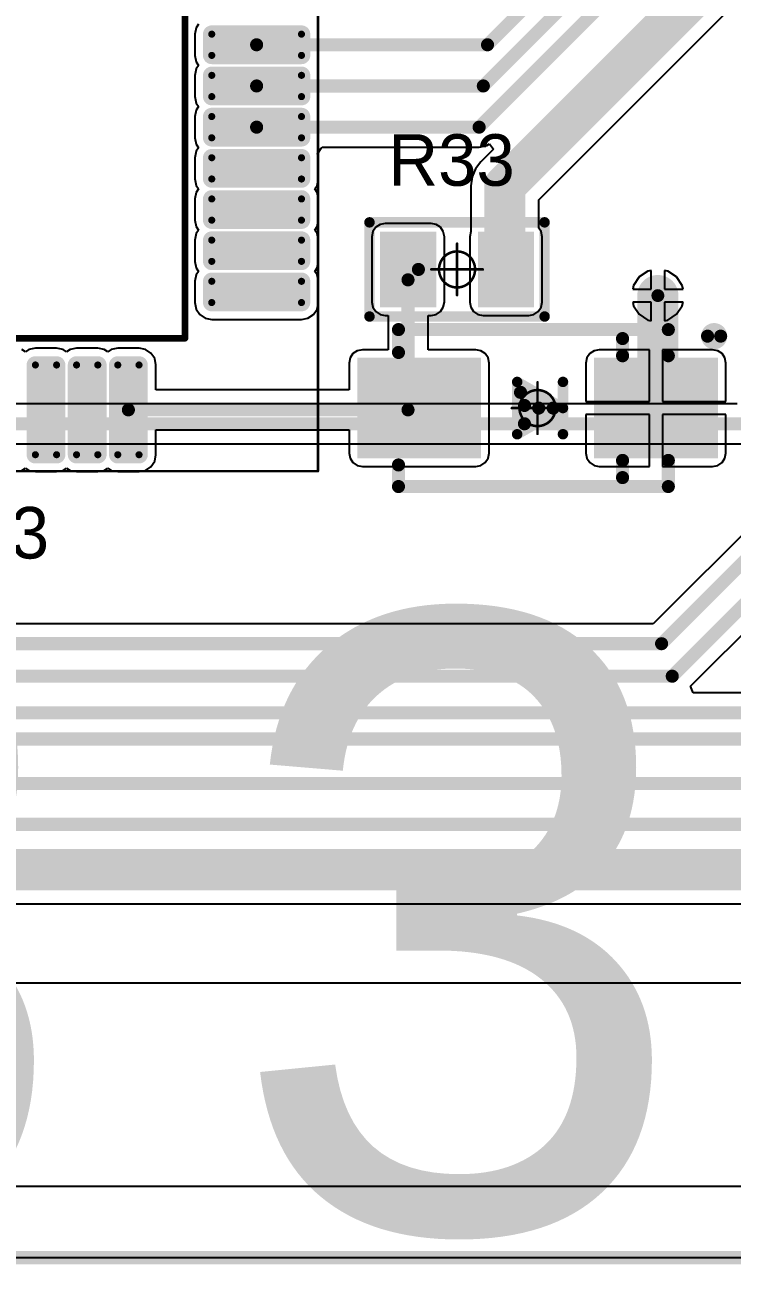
# Model space of a CAD drawing. Header units: millimetres. Extents: x 0.99 to 9.85, y 0.8 to 4.18.
# Drawn here: x 6.411 to 6.952, y 0.798 to 1.746 of the extents above; entities that cross this region are included whole.
import ezdxf

# ---------------------------------------------------------------- set-up
doc = ezdxf.new("R2010")
doc.units = ezdxf.units.MM
doc.header["$MEASUREMENT"] = 0
for name, color, linetype in [('BottomLayer', 5, 'Continuous'), ('BottomSolder', 6, 'Continuous'), ('Mechanical1', 6, 'Continuous'), ('Mechanical13', 56, 'Continuous'), ('Mechanical15', 56, 'Continuous'), ('MultiLayer', 9, 'Continuous'), ('TopLayer', 1, 'Continuous'), ('TopOverlay', 2, 'Continuous'), ('TopPaste', 8, 'Continuous'), ('TopSolder', 216, 'Continuous'), ('ViaHoleLayer', 16, 'Continuous')]:
    doc.layers.add(name, color=color, linetype=linetype)

# ---------------------------------------------------------------- blocks, each defined once
blk = doc.blocks.new('R_0805_L_47')
at = {"layer": 'Mechanical15', "const_width": 0.00197}
for points in [[(0, 0.01969), (0, -0.01969)], [(0.01969, 0), (-0.01969, 0)]]:
    blk.add_lwpolyline(points, dxfattribs=at)
at = {"layer": 'Mechanical15'}
for points, const_width in [([(-0.00049, 0.01969, 1), (0.00049, 0.01969, 1)], 0.000984), ([(0.01378, 0, 1), (-0.01378, 0, 1)], 0.00197), ([(-0.02018, 0, 1), (-0.01919, 0, 1)], 0.000984), ([(-0.01427, 0, 1), (-0.01329, 0, 1)], 0.000984), ([(0.01329, 0, 1), (0.01427, 0, 1)], 0.000984), ([(0.01919, 0, 1), (0.02018, 0, 1)], 0.000984), ([(-0.00049, -0.01969, 1), (0.00049, -0.01969, 1)], 0.000984)]:
    blk.add_lwpolyline(points, format="xyb", close=True, dxfattribs=dict(at, const_width=const_width))
at = {"layer": 'TopLayer'}
for points in [[(-0.0199, -0.025), (-0.0199, 0.025), (-0.0549, -0.025), (-0.0549, 0.025)], [(0.0549, -0.025), (0.0549, 0.025), (0.0199, -0.025), (0.0199, 0.025)]]:
    blk.add_solid(points, dxfattribs=at)
at = {"layer": 'TopOverlay', "const_width": 0.008}
for points in [[(0.06693, 0.036), (-0.06693, 0.036)], [(-0.06693, 0.036), (-0.06693, -0.036)], [(0.06693, 0.036), (0.06693, -0.036)], [(0.06693, -0.036), (-0.06693, -0.036)]]:
    blk.add_lwpolyline(points, dxfattribs=at)
at = {"layer": 'TopOverlay', "const_width": 0.004}
for points in [[(-0.06893, 0.036, 1), (-0.06493, 0.036, 1)], [(-0.06893, 0.036, 1), (-0.06493, 0.036, 1)], [(0.06493, 0.036, 1), (0.06893, 0.036, 1)], [(0.06493, 0.036, 1), (0.06893, 0.036, 1)], [(-0.06893, -0.036, 1), (-0.06493, -0.036, 1)], [(-0.06893, -0.036, 1), (-0.06493, -0.036, 1)], [(0.06493, -0.036, 1), (0.06893, -0.036, 1)], [(0.06493, -0.036, 1), (0.06893, -0.036, 1)]]:
    blk.add_lwpolyline(points, format="xyb", close=True, dxfattribs=at)
at = {"layer": 'TopPaste'}
for points in [[(-0.0199, -0.025), (-0.0199, 0.025), (-0.0549, -0.025), (-0.0549, 0.025)], [(0.0549, -0.025), (0.0549, 0.025), (0.0199, -0.025), (0.0199, 0.025)]]:
    blk.add_solid(points, dxfattribs=at)
at = {"layer": 'TopSolder'}
for points in [[(-0.0159, -0.029), (-0.0159, 0.029), (-0.0589, -0.029), (-0.0589, 0.029)], [(0.0589, -0.029), (0.0589, 0.029), (0.0159, -0.029), (0.0159, 0.029)]]:
    blk.add_solid(points, dxfattribs=at)
blk = doc.blocks.new('SMA_70')
at = {"layer": 'Mechanical15', "const_width": 0.00197}
for points in [[(0, -0.01969), (0, 0.01969)], [(-0.01969, 0), (0.01969, 0)]]:
    blk.add_lwpolyline(points, dxfattribs=at)
at = {"layer": 'Mechanical15'}
for points, const_width in [([(-0.00049, 0.01969, 1), (0.00049, 0.01969, 1)], 0.000984), ([(0.01378, 0, 1), (-0.01378, 0, 1)], 0.00197), ([(-0.02018, 0, 1), (-0.01919, 0, 1)], 0.000984), ([(-0.01427, 0, 1), (-0.01329, 0, 1)], 0.000984), ([(0.01329, 0, 1), (0.01427, 0, 1)], 0.000984), ([(0.01919, 0, 1), (0.02018, 0, 1)], 0.000984), ([(-0.00049, -0.01969, 1), (0.00049, -0.01969, 1)], 0.000984)]:
    blk.add_lwpolyline(points, format="xyb", close=True, dxfattribs=dict(at, const_width=const_width))
at = {"layer": 'TopLayer'}
for points in [[(-0.13386, -0.03445), (-0.04724, -0.03445), (-0.13386, 0.03445), (-0.04724, 0.03445)], [(0.04724, -0.03445), (0.13386, -0.03445), (0.04724, 0.03445), (0.13386, 0.03445)]]:
    blk.add_solid(points, dxfattribs=at)
at = {"layer": 'TopOverlay'}
for points, const_width in [([(-0.1063, 0.04252), (-0.1063, 0.06)], 0.01), ([(-0.1063, 0.06), (0.1, 0.06)], 0.01), ([(0.065, 0.04), (0.065, 0.05315)], 0.01), ([(0.1, 0.04), (0.1, 0.06)], 0.01), ([(-0.01555, -0.02), (-0.01555, 0.02)], 0.008), ([(-0.01555, 0.02), (0.01945, 0)], 0.008), ([(0.01945, -0.02), (0.01945, 0.02)], 0.008), ([(-0.013, 0.012), (0.012, 0)], 0.01), ([(-0.01555, -0.02), (0.01945, 0)], 0.008), ([(-0.01, 0.002), (0.0009, 0)], 0.01), ([(-0.01, -0.012), (-0.01, 0.002)], 0.01), ([(-0.01, -0.012), (0.012, 0)], 0.01), ([(0.065, -0.05315), (0.065, -0.04)], 0.01), ([(0.1, -0.06), (0.1, -0.04)], 0.01), ([(-0.1063, -0.06), (-0.1063, -0.0435)], 0.01), ([(-0.1063, -0.06), (0.1, -0.06)], 0.01)]:
    blk.add_lwpolyline(points, dxfattribs=dict(at, const_width=const_width))
for points, const_width in [([(-0.1088, 0.06, 1), (-0.1038, 0.06, 1)], 0.005), ([(-0.1088, 0.06, 1), (-0.1038, 0.06, 1)], 0.005), ([(0.0625, 0.05315, 1), (0.0675, 0.05315, 1)], 0.005), ([(0.0975, 0.06, 1), (0.1025, 0.06, 1)], 0.005), ([(0.0975, 0.06, 1), (0.1025, 0.06, 1)], 0.005), ([(0.14, 0.055, 1), (0.13, 0.055, 1)], 0.01), ([(0.1275, 0.055, 1), (0.1325, 0.055, 1)], 0.005), ([(0.1375, 0.055, 1), (0.1425, 0.055, 1)], 0.005), ([(-0.1088, 0.04252, 1), (-0.1038, 0.04252, 1)], 0.005), ([(0.0625, 0.04, 1), (0.0675, 0.04, 1)], 0.005), ([(0.0975, 0.04, 1), (0.1025, 0.04, 1)], 0.005), ([(-0.01755, 0.02, 1), (-0.01355, 0.02, 1)], 0.004), ([(-0.01755, 0.02, 1), (-0.01355, 0.02, 1)], 0.004), ([(0.01745, 0.02, 1), (0.02145, 0.02, 1)], 0.004), ([(-0.0155, 0.012, 1), (-0.0105, 0.012, 1)], 0.005), ([(-0.0125, 0.002, 1), (-0.0075, 0.002, 1)], 0.005), ([(-0.0125, 0.002, 1), (-0.0075, 0.002, 1)], 0.005), ([(-0.0016, 0, 1), (0.0034, 0, 1)], 0.005), ([(0.0095, 0, 1), (0.0145, 0, 1)], 0.005), ([(0.0095, 0, 1), (0.0145, 0, 1)], 0.005), ([(0.01745, 0, 1), (0.02145, 0, 1)], 0.004), ([(0.01745, 0, 1), (0.02145, 0, 1)], 0.004), ([(-0.0125, -0.012, 1), (-0.0075, -0.012, 1)], 0.005), ([(-0.0125, -0.012, 1), (-0.0075, -0.012, 1)], 0.005), ([(-0.01755, -0.02, 1), (-0.01355, -0.02, 1)], 0.004), ([(-0.01755, -0.02, 1), (-0.01355, -0.02, 1)], 0.004), ([(0.01745, -0.02, 1), (0.02145, -0.02, 1)], 0.004), ([(0.0625, -0.04, 1), (0.0675, -0.04, 1)], 0.005), ([(0.0975, -0.04, 1), (0.1025, -0.04, 1)], 0.005), ([(-0.1088, -0.0435, 1), (-0.1038, -0.0435, 1)], 0.005), ([(-0.1088, -0.06, 1), (-0.1038, -0.06, 1)], 0.005), ([(-0.1088, -0.06, 1), (-0.1038, -0.06, 1)], 0.005), ([(0.0625, -0.05315, 1), (0.0675, -0.05315, 1)], 0.005), ([(0.0975, -0.06, 1), (0.1025, -0.06, 1)], 0.005), ([(0.0975, -0.06, 1), (0.1025, -0.06, 1)], 0.005)]:
    blk.add_lwpolyline(points, format="xyb", close=True, dxfattribs=dict(at, const_width=const_width))
at = {"layer": 'TopPaste'}
for points in [[(-0.13386, -0.03445), (-0.04724, -0.03445), (-0.13386, 0.03445), (-0.04724, 0.03445)], [(0.04724, -0.03445), (0.13386, -0.03445), (0.04724, 0.03445), (0.13386, 0.03445)]]:
    blk.add_solid(points, dxfattribs=at)
at = {"layer": 'TopSolder'}
for points in [[(-0.13786, -0.03845), (-0.04324, -0.03845), (-0.13786, 0.03845), (-0.04324, 0.03845)], [(0.04324, -0.03845), (0.13786, -0.03845), (0.04324, 0.03845), (0.13786, 0.03845)]]:
    blk.add_solid(points, dxfattribs=at)
blk = doc.blocks.new('QFP80P2390X1790X340_80N_91')
at = {"layer": 'Mechanical13', "const_width": 0.005}
for points in [[(0.27953, -0.39764), (0.27953, 0.39764)], [(-0.27953, -0.39764), (0.27953, -0.39764)]]:
    blk.add_lwpolyline(points, dxfattribs=at)
at = {"layer": 'Mechanical13', "const_width": 0.0025}
blk.add_lwpolyline([(0.27828, -0.39764, 1), (0.28078, -0.39764, 1)], format="xyb", close=True, dxfattribs=at)
blk.add_lwpolyline([(0.27828, -0.39764, 1), (0.28078, -0.39764, 1)], format="xyb", close=True, dxfattribs=at)
at = {"layer": 'Mechanical15', "const_width": 0.00197}
for points in [[(0.3811, -0.49921), (0.3811, 0.49921)], [(-0.3811, -0.49921), (0.3811, -0.49921)]]:
    blk.add_lwpolyline(points, dxfattribs=at)
at = {"layer": 'Mechanical15', "const_width": 0.000984}
blk.add_lwpolyline([(0.38061, -0.49921, 1), (0.38159, -0.49921, 1)], format="xyb", close=True, dxfattribs=at)
blk.add_lwpolyline([(0.38061, -0.49921, 1), (0.38159, -0.49921, 1)], format="xyb", close=True, dxfattribs=at)
at = {"layer": 'TopLayer', "const_width": 0.00271}
for points in [[(0.2986, -0.16511, 1), (0.3013, -0.16511, 1)], [(0.3672, -0.16511, 1), (0.36991, -0.16511, 1)], [(0.2986, -0.18135, 1), (0.3013, -0.18135, 1)], [(0.3672, -0.18135, 1), (0.36991, -0.18135, 1)], [(0.2986, -0.1966, 1), (0.3013, -0.1966, 1)], [(0.3672, -0.1966, 1), (0.36991, -0.1966, 1)], [(0.2986, -0.21284, 1), (0.3013, -0.21284, 1)], [(0.3672, -0.21284, 1), (0.36991, -0.21284, 1)], [(0.2986, -0.2281, 1), (0.3013, -0.2281, 1)], [(0.3672, -0.2281, 1), (0.36991, -0.2281, 1)], [(0.2986, -0.24434, 1), (0.3013, -0.24434, 1)], [(0.3672, -0.24434, 1), (0.36991, -0.24434, 1)], [(0.2986, -0.2596, 1), (0.3013, -0.2596, 1)], [(0.3672, -0.2596, 1), (0.36991, -0.2596, 1)], [(0.2986, -0.27584, 1), (0.3013, -0.27584, 1)], [(0.3672, -0.27584, 1), (0.36991, -0.27584, 1)], [(0.2986, -0.29109, 1), (0.3013, -0.29109, 1)], [(0.3672, -0.29109, 1), (0.36991, -0.29109, 1)], [(0.2986, -0.30733, 1), (0.3013, -0.30733, 1)], [(0.3672, -0.30733, 1), (0.36991, -0.30733, 1)], [(0.2986, -0.32259, 1), (0.3013, -0.32259, 1)], [(0.3672, -0.32259, 1), (0.36991, -0.32259, 1)], [(0.2986, -0.33883, 1), (0.3013, -0.33883, 1)], [(0.3672, -0.33883, 1), (0.36991, -0.33883, 1)], [(0.2986, -0.35408, 1), (0.3013, -0.35408, 1)], [(0.3672, -0.35408, 1), (0.36991, -0.35408, 1)], [(0.2986, -0.37032, 1), (0.3013, -0.37032, 1)], [(0.3672, -0.37032, 1), (0.36991, -0.37032, 1)], [(0.16376, -0.41806, 1), (0.16646, -0.41806, 1)], [(0.17999, -0.41806, 1), (0.1827, -0.41806, 1)], [(0.19525, -0.41806, 1), (0.19796, -0.41806, 1)], [(0.21149, -0.41806, 1), (0.2142, -0.41806, 1)], [(0.22675, -0.41806, 1), (0.22945, -0.41806, 1)], [(0.24299, -0.41806, 1), (0.24569, -0.41806, 1)], [(0.16376, -0.48666, 1), (0.16646, -0.48666, 1)], [(0.17999, -0.48666, 1), (0.1827, -0.48666, 1)], [(0.19525, -0.48666, 1), (0.19796, -0.48666, 1)], [(0.21149, -0.48666, 1), (0.2142, -0.48666, 1)], [(0.22675, -0.48666, 1), (0.22945, -0.48666, 1)], [(0.24299, -0.48666, 1), (0.24569, -0.48666, 1)]]:
    blk.add_lwpolyline(points, format="xyb", close=True, dxfattribs=at)
at = {"layer": 'TopLayer'}
for points in [[(0.37126, -0.18135), (0.37126, -0.16511), (0.29724, -0.18135), (0.29724, -0.16511)], [(0.36855, -0.18405), (0.36855, -0.1624), (0.29995, -0.18405), (0.29995, -0.1624)], [(0.37126, -0.21284), (0.37126, -0.1966), (0.29724, -0.21284), (0.29724, -0.1966)], [(0.36855, -0.21555), (0.36855, -0.1939), (0.29995, -0.21555), (0.29995, -0.1939)], [(0.36855, -0.24705), (0.36855, -0.22539), (0.29995, -0.24705), (0.29995, -0.22539)], [(0.37126, -0.24434), (0.37126, -0.2281), (0.29724, -0.24434), (0.29724, -0.2281)], [(0.37126, -0.27584), (0.37126, -0.2596), (0.29724, -0.27584), (0.29724, -0.2596)], [(0.36855, -0.27854), (0.36855, -0.25689), (0.29995, -0.27854), (0.29995, -0.25689)], [(0.37126, -0.30733), (0.37126, -0.29109), (0.29724, -0.30733), (0.29724, -0.29109)], [(0.36855, -0.31004), (0.36855, -0.28839), (0.29995, -0.31004), (0.29995, -0.28839)], [(0.36855, -0.34154), (0.36855, -0.31988), (0.29995, -0.34154), (0.29995, -0.31988)], [(0.37126, -0.33883), (0.37126, -0.32259), (0.29724, -0.33883), (0.29724, -0.32259)], [(0.37126, -0.37032), (0.37126, -0.35408), (0.29724, -0.37032), (0.29724, -0.35408)], [(0.36855, -0.37303), (0.36855, -0.35138), (0.29995, -0.37303), (0.29995, -0.35138)], [(0.16511, -0.48937), (0.18135, -0.48937), (0.16511, -0.41535), (0.18135, -0.41535)], [(0.1966, -0.48937), (0.21284, -0.48937), (0.1966, -0.41535), (0.21284, -0.41535)], [(0.2281, -0.48937), (0.24434, -0.48937), (0.2281, -0.41535), (0.24434, -0.41535)], [(0.1624, -0.48666), (0.18405, -0.48666), (0.1624, -0.41806), (0.18405, -0.41806)], [(0.1939, -0.48666), (0.21555, -0.48666), (0.1939, -0.41806), (0.21555, -0.41806)], [(0.22539, -0.48666), (0.24705, -0.48666), (0.22539, -0.41806), (0.24705, -0.41806)]]:
    blk.add_solid(points, dxfattribs=at)
at = {"layer": 'TopOverlay', "const_width": 0.005}
for points in [[(0.27953, -0.39764), (0.27953, 0.39764)], [(-0.27953, -0.39764), (0.27953, -0.39764)]]:
    blk.add_lwpolyline(points, dxfattribs=at)
at = {"layer": 'TopOverlay', "const_width": 0.0025}
blk.add_lwpolyline([(0.27828, -0.39764, 1), (0.28078, -0.39764, 1)], format="xyb", close=True, dxfattribs=at)
blk.add_lwpolyline([(0.27828, -0.39764, 1), (0.28078, -0.39764, 1)], format="xyb", close=True, dxfattribs=at)
at = {"layer": 'TopPaste', "const_width": 0.00271}
for points in [[(0.2986, -0.16511, 1), (0.3013, -0.16511, 1)], [(0.3672, -0.16511, 1), (0.36991, -0.16511, 1)], [(0.2986, -0.18135, 1), (0.3013, -0.18135, 1)], [(0.3672, -0.18135, 1), (0.36991, -0.18135, 1)], [(0.2986, -0.1966, 1), (0.3013, -0.1966, 1)], [(0.3672, -0.1966, 1), (0.36991, -0.1966, 1)], [(0.2986, -0.21284, 1), (0.3013, -0.21284, 1)], [(0.3672, -0.21284, 1), (0.36991, -0.21284, 1)], [(0.2986, -0.2281, 1), (0.3013, -0.2281, 1)], [(0.3672, -0.2281, 1), (0.36991, -0.2281, 1)], [(0.2986, -0.24434, 1), (0.3013, -0.24434, 1)], [(0.3672, -0.24434, 1), (0.36991, -0.24434, 1)], [(0.2986, -0.2596, 1), (0.3013, -0.2596, 1)], [(0.3672, -0.2596, 1), (0.36991, -0.2596, 1)], [(0.2986, -0.27584, 1), (0.3013, -0.27584, 1)], [(0.3672, -0.27584, 1), (0.36991, -0.27584, 1)], [(0.2986, -0.29109, 1), (0.3013, -0.29109, 1)], [(0.3672, -0.29109, 1), (0.36991, -0.29109, 1)], [(0.2986, -0.30733, 1), (0.3013, -0.30733, 1)], [(0.3672, -0.30733, 1), (0.36991, -0.30733, 1)], [(0.2986, -0.32259, 1), (0.3013, -0.32259, 1)], [(0.3672, -0.32259, 1), (0.36991, -0.32259, 1)], [(0.2986, -0.33883, 1), (0.3013, -0.33883, 1)], [(0.3672, -0.33883, 1), (0.36991, -0.33883, 1)], [(0.2986, -0.35408, 1), (0.3013, -0.35408, 1)], [(0.3672, -0.35408, 1), (0.36991, -0.35408, 1)], [(0.2986, -0.37032, 1), (0.3013, -0.37032, 1)], [(0.3672, -0.37032, 1), (0.36991, -0.37032, 1)], [(0.16376, -0.41806, 1), (0.16646, -0.41806, 1)], [(0.17999, -0.41806, 1), (0.1827, -0.41806, 1)], [(0.19525, -0.41806, 1), (0.19796, -0.41806, 1)], [(0.21149, -0.41806, 1), (0.2142, -0.41806, 1)], [(0.22675, -0.41806, 1), (0.22945, -0.41806, 1)], [(0.24299, -0.41806, 1), (0.24569, -0.41806, 1)], [(0.16376, -0.48666, 1), (0.16646, -0.48666, 1)], [(0.17999, -0.48666, 1), (0.1827, -0.48666, 1)], [(0.19525, -0.48666, 1), (0.19796, -0.48666, 1)], [(0.21149, -0.48666, 1), (0.2142, -0.48666, 1)], [(0.22675, -0.48666, 1), (0.22945, -0.48666, 1)], [(0.24299, -0.48666, 1), (0.24569, -0.48666, 1)]]:
    blk.add_lwpolyline(points, format="xyb", close=True, dxfattribs=at)
at = {"layer": 'TopPaste'}
for points in [[(0.37126, -0.18135), (0.37126, -0.16511), (0.29724, -0.18135), (0.29724, -0.16511)], [(0.36855, -0.18405), (0.36855, -0.1624), (0.29995, -0.18405), (0.29995, -0.1624)], [(0.37126, -0.21284), (0.37126, -0.1966), (0.29724, -0.21284), (0.29724, -0.1966)], [(0.36855, -0.21555), (0.36855, -0.1939), (0.29995, -0.21555), (0.29995, -0.1939)], [(0.36855, -0.24705), (0.36855, -0.22539), (0.29995, -0.24705), (0.29995, -0.22539)], [(0.37126, -0.24434), (0.37126, -0.2281), (0.29724, -0.24434), (0.29724, -0.2281)], [(0.37126, -0.27584), (0.37126, -0.2596), (0.29724, -0.27584), (0.29724, -0.2596)], [(0.36855, -0.27854), (0.36855, -0.25689), (0.29995, -0.27854), (0.29995, -0.25689)], [(0.37126, -0.30733), (0.37126, -0.29109), (0.29724, -0.30733), (0.29724, -0.29109)], [(0.36855, -0.31004), (0.36855, -0.28839), (0.29995, -0.31004), (0.29995, -0.28839)], [(0.36855, -0.34154), (0.36855, -0.31988), (0.29995, -0.34154), (0.29995, -0.31988)], [(0.37126, -0.33883), (0.37126, -0.32259), (0.29724, -0.33883), (0.29724, -0.32259)], [(0.37126, -0.37032), (0.37126, -0.35408), (0.29724, -0.37032), (0.29724, -0.35408)], [(0.36855, -0.37303), (0.36855, -0.35138), (0.29995, -0.37303), (0.29995, -0.35138)], [(0.16511, -0.48937), (0.18135, -0.48937), (0.16511, -0.41535), (0.18135, -0.41535)], [(0.1966, -0.48937), (0.21284, -0.48937), (0.1966, -0.41535), (0.21284, -0.41535)], [(0.2281, -0.48937), (0.24434, -0.48937), (0.2281, -0.41535), (0.24434, -0.41535)], [(0.1624, -0.48666), (0.18405, -0.48666), (0.1624, -0.41806), (0.18405, -0.41806)], [(0.1939, -0.48666), (0.21555, -0.48666), (0.1939, -0.41806), (0.21555, -0.41806)], [(0.22539, -0.48666), (0.24705, -0.48666), (0.22539, -0.41806), (0.24705, -0.41806)]]:
    blk.add_solid(points, dxfattribs=at)
at = {"layer": 'TopSolder', "const_width": 0.00671}
for points in [[(0.2966, -0.16511, 1), (0.3033, -0.16511, 1)], [(0.3652, -0.16511, 1), (0.37191, -0.16511, 1)], [(0.2966, -0.18135, 1), (0.3033, -0.18135, 1)], [(0.3652, -0.18135, 1), (0.37191, -0.18135, 1)], [(0.2966, -0.1966, 1), (0.3033, -0.1966, 1)], [(0.3652, -0.1966, 1), (0.37191, -0.1966, 1)], [(0.2966, -0.21284, 1), (0.3033, -0.21284, 1)], [(0.3652, -0.21284, 1), (0.37191, -0.21284, 1)], [(0.2966, -0.2281, 1), (0.3033, -0.2281, 1)], [(0.3652, -0.2281, 1), (0.37191, -0.2281, 1)], [(0.2966, -0.24434, 1), (0.3033, -0.24434, 1)], [(0.3652, -0.24434, 1), (0.37191, -0.24434, 1)], [(0.2966, -0.2596, 1), (0.3033, -0.2596, 1)], [(0.3652, -0.2596, 1), (0.37191, -0.2596, 1)], [(0.2966, -0.27584, 1), (0.3033, -0.27584, 1)], [(0.3652, -0.27584, 1), (0.37191, -0.27584, 1)], [(0.2966, -0.29109, 1), (0.3033, -0.29109, 1)], [(0.3652, -0.29109, 1), (0.37191, -0.29109, 1)], [(0.2966, -0.30733, 1), (0.3033, -0.30733, 1)], [(0.3652, -0.30733, 1), (0.37191, -0.30733, 1)], [(0.2966, -0.32259, 1), (0.3033, -0.32259, 1)], [(0.3652, -0.32259, 1), (0.37191, -0.32259, 1)], [(0.2966, -0.33883, 1), (0.3033, -0.33883, 1)], [(0.3652, -0.33883, 1), (0.37191, -0.33883, 1)], [(0.2966, -0.35408, 1), (0.3033, -0.35408, 1)], [(0.3652, -0.35408, 1), (0.37191, -0.35408, 1)], [(0.2966, -0.37032, 1), (0.3033, -0.37032, 1)], [(0.3652, -0.37032, 1), (0.37191, -0.37032, 1)], [(0.16176, -0.41806, 1), (0.16846, -0.41806, 1)], [(0.17799, -0.41806, 1), (0.1847, -0.41806, 1)], [(0.19325, -0.41806, 1), (0.19996, -0.41806, 1)], [(0.20949, -0.41806, 1), (0.2162, -0.41806, 1)], [(0.22475, -0.41806, 1), (0.23145, -0.41806, 1)], [(0.24099, -0.41806, 1), (0.24769, -0.41806, 1)], [(0.16176, -0.48666, 1), (0.16846, -0.48666, 1)], [(0.17799, -0.48666, 1), (0.1847, -0.48666, 1)], [(0.19325, -0.48666, 1), (0.19996, -0.48666, 1)], [(0.20949, -0.48666, 1), (0.2162, -0.48666, 1)], [(0.22475, -0.48666, 1), (0.23145, -0.48666, 1)], [(0.24099, -0.48666, 1), (0.24769, -0.48666, 1)]]:
    blk.add_lwpolyline(points, format="xyb", close=True, dxfattribs=at)
at = {"layer": 'TopSolder'}
for points in [[(0.36855, -0.18805), (0.36855, -0.1584), (0.29995, -0.18805), (0.29995, -0.1584)], [(0.37526, -0.18135), (0.37526, -0.16511), (0.29324, -0.18135), (0.29324, -0.16511)], [(0.37526, -0.21284), (0.37526, -0.1966), (0.29324, -0.21284), (0.29324, -0.1966)], [(0.36855, -0.21955), (0.36855, -0.1899), (0.29995, -0.21955), (0.29995, -0.1899)], [(0.36855, -0.25105), (0.36855, -0.22139), (0.29995, -0.25105), (0.29995, -0.22139)], [(0.37526, -0.24434), (0.37526, -0.2281), (0.29324, -0.24434), (0.29324, -0.2281)], [(0.36855, -0.28254), (0.36855, -0.25289), (0.29995, -0.28254), (0.29995, -0.25289)], [(0.37526, -0.27584), (0.37526, -0.2596), (0.29324, -0.27584), (0.29324, -0.2596)], [(0.37526, -0.30733), (0.37526, -0.29109), (0.29324, -0.30733), (0.29324, -0.29109)], [(0.36855, -0.31404), (0.36855, -0.28439), (0.29995, -0.31404), (0.29995, -0.28439)], [(0.36855, -0.34554), (0.36855, -0.31588), (0.29995, -0.34554), (0.29995, -0.31588)], [(0.37526, -0.33883), (0.37526, -0.32259), (0.29324, -0.33883), (0.29324, -0.32259)], [(0.36855, -0.37703), (0.36855, -0.34738), (0.29995, -0.37703), (0.29995, -0.34738)], [(0.37526, -0.37032), (0.37526, -0.35408), (0.29324, -0.37032), (0.29324, -0.35408)], [(0.16511, -0.49337), (0.18135, -0.49337), (0.16511, -0.41135), (0.18135, -0.41135)], [(0.1966, -0.49337), (0.21284, -0.49337), (0.1966, -0.41135), (0.21284, -0.41135)], [(0.2281, -0.49337), (0.24434, -0.49337), (0.2281, -0.41135), (0.24434, -0.41135)], [(0.1584, -0.48666), (0.18805, -0.48666), (0.1584, -0.41806), (0.18805, -0.41806)], [(0.1899, -0.48666), (0.21955, -0.48666), (0.1899, -0.41806), (0.21955, -0.41806)], [(0.22139, -0.48666), (0.25105, -0.48666), (0.22139, -0.41806), (0.25105, -0.41806)]]:
    blk.add_solid(points, dxfattribs=at)

msp = doc.modelspace()

# ---------------------------------------------------------------- linework, layer by layer
at = {"layer": 'BottomLayer'}
for p, q in [((6.88726, 1.55769), (6.88069, 1.55331)), ((6.89, 1.55824), (6.88726, 1.55769)), ((6.89, 1.544), (6.89, 1.55824)), ((6.90274, 1.55769), (6.9, 1.55824)), ((6.9, 1.55824), (6.9, 1.544)), ((6.90931, 1.55331), (6.90274, 1.55769)), ((6.87631, 1.54674), (6.87576, 1.544)), ((6.88069, 1.55331), (6.87631, 1.54674)), ((6.91369, 1.54674), (6.90931, 1.55331)), ((6.91424, 1.544), (6.91369, 1.54674)), ((6.87576, 1.544), (6.89, 1.544)), ((6.9, 1.544), (6.91424, 1.544)), ((6.89, 1.534), (6.87576, 1.534)), ((6.87576, 1.534), (6.87631, 1.53126)), ((6.87631, 1.53126), (6.88069, 1.52469)), ((6.89, 1.51976), (6.89, 1.534)), ((6.91424, 1.534), (6.9, 1.534)), ((6.9, 1.534), (6.9, 1.51976)), ((6.90931, 1.52469), (6.91369, 1.53126)), ((6.91369, 1.53126), (6.91424, 1.534)), ((6.88069, 1.52469), (6.88726, 1.52031)), ((6.88726, 1.52031), (6.89, 1.51976)), ((6.9, 1.51976), (6.90274, 1.52031)), ((6.90274, 1.52031), (6.90931, 1.52469)), ((6.95567, 1.45629), (5.47272, 1.45629)), ((5.47905, 1.42571), (6.962, 1.42571)), ((9.57761, 0.80339), (1.001, 0.80339))]:
    msp.add_line(p, q, dxfattribs=at)
at = {"layer": 'BottomLayer', "const_width": 0.00984}
msp.add_lwpolyline([(6.89008, 1.539, 1), (6.89992, 1.539, 1)], format="xyb", close=True, dxfattribs=at)
at = {"layer": 'BottomLayer', "const_width": 0.01}
msp.add_lwpolyline([(5.47272, 1.441), (6.962, 1.441)], dxfattribs=at)
at = {"layer": 'BottomSolder', "const_width": 0.01384}
msp.add_lwpolyline([(6.88808, 1.539, 1), (6.90192, 1.539, 1)], format="xyb", close=True, dxfattribs=at)
at = {"layer": 'Mechanical1', "const_width": 0.01}
msp.add_lwpolyline([(1, 0.80339), (9.57796, 0.80339)], dxfattribs=at)
at = {"layer": 'MultiLayer', "const_width": 0.00984}
msp.add_lwpolyline([(6.89008, 1.539, 1), (6.89992, 1.539, 1)], format="xyb", close=True, dxfattribs=at)
at = {"layer": 'TopLayer'}
for p, q in [((6.80397, 1.61224), (7.40001, 2.20828)), ((6.54198, 1.74385), (6.541, 1.73889)), ((6.54377, 1.74652), (6.54198, 1.74385)), ((6.541, 1.73889), (6.541, 1.72265)), ((6.541, 1.72265), (6.54198, 1.71769)), ((6.54198, 1.71769), (6.54377, 1.71502)), ((6.54198, 1.71235), (6.541, 1.7074)), ((6.541, 1.7074), (6.541, 1.69116)), ((6.54377, 1.71502), (6.54198, 1.71235)), ((6.541, 1.69116), (6.54198, 1.6862)), ((6.54198, 1.68086), (6.541, 1.6759)), ((6.54198, 1.6862), (6.54377, 1.68353)), ((6.54377, 1.68353), (6.54198, 1.68086)), ((6.541, 1.6759), (6.541, 1.65966)), ((6.541, 1.65966), (6.54198, 1.6547)), ((6.54198, 1.64936), (6.541, 1.6444)), ((6.54198, 1.6547), (6.54377, 1.65203)), ((6.54377, 1.65203), (6.54198, 1.64936)), ((6.6349, 1.64749), (6.63755, 1.65177)), ((6.63755, 1.65177), (6.63845, 1.65249)), ((6.63845, 1.65249), (6.75835, 1.65249)), ((6.75835, 1.65249), (6.7642, 1.65365)), ((6.76935, 1.65108), (6.75964, 1.64136)), ((6.7642, 1.65365), (6.76616, 1.65496)), ((6.76616, 1.65496), (6.76935, 1.65108)), ((6.541, 1.6444), (6.541, 1.62816)), ((6.63551, 1.6444), (6.6349, 1.64749)), ((6.63551, 1.62816), (6.63551, 1.6444)), ((6.75964, 1.64136), (6.75551, 1.63599)), ((6.75551, 1.63599), (6.75291, 1.62972)), ((6.541, 1.62816), (6.54198, 1.62321)), ((6.54198, 1.62321), (6.54377, 1.62054)), ((6.54377, 1.62054), (6.54198, 1.61787)), ((6.63274, 1.62054), (6.63452, 1.62321)), ((6.63452, 1.61787), (6.63274, 1.62054)), ((6.63452, 1.62321), (6.63551, 1.62816)), ((6.75291, 1.62972), (6.75203, 1.623)), ((6.75203, 1.623), (6.75203, 1.58801)), ((6.54198, 1.61787), (6.541, 1.61291)), ((6.541, 1.61291), (6.541, 1.59667)), ((6.63551, 1.61291), (6.63452, 1.61787)), ((6.63551, 1.59667), (6.63551, 1.61291)), ((6.80397, 1.59064), (6.80397, 1.61224)), ((6.541, 1.59667), (6.54198, 1.59171)), ((6.63452, 1.59171), (6.63551, 1.59667)), ((6.68267, 1.59342), (6.67936, 1.59121)), ((6.68657, 1.5942), (6.68267, 1.59342)), ((6.72157, 1.5942), (6.68657, 1.5942)), ((6.72548, 1.59342), (6.72157, 1.5942)), ((6.72878, 1.59121), (6.72548, 1.59342)), ((6.54198, 1.58637), (6.541, 1.58141)), ((6.54198, 1.59171), (6.54377, 1.58904)), ((6.54377, 1.58904), (6.54198, 1.58637)), ((6.63274, 1.58904), (6.63452, 1.59171)), ((6.63452, 1.58637), (6.63274, 1.58904)), ((6.63551, 1.58141), (6.63452, 1.58637)), ((6.67715, 1.58791), (6.67638, 1.584)), ((6.67638, 1.584), (6.67638, 1.534)), ((6.67936, 1.59121), (6.67715, 1.58791)), ((6.73099, 1.58791), (6.72878, 1.59121)), ((6.73177, 1.584), (6.73099, 1.58791)), ((6.73177, 1.534), (6.73177, 1.584)), ((6.75196, 1.58791), (6.75118, 1.584)), ((6.75118, 1.584), (6.75118, 1.534)), ((6.75203, 1.58801), (6.75196, 1.58791)), ((6.8058, 1.58791), (6.80397, 1.59064)), ((6.80657, 1.584), (6.8058, 1.58791)), ((6.80657, 1.534), (6.80657, 1.584)), ((6.541, 1.58141), (6.541, 1.56517)), ((6.63551, 1.56517), (6.63551, 1.58141)), ((6.541, 1.56517), (6.54198, 1.56021)), ((6.63452, 1.56021), (6.63551, 1.56517)), ((6.54198, 1.55487), (6.541, 1.54992)), ((6.54198, 1.56021), (6.54377, 1.55754)), ((6.54377, 1.55754), (6.54198, 1.55487)), ((6.63274, 1.55754), (6.63452, 1.56021)), ((6.63452, 1.55487), (6.63274, 1.55754)), ((6.63551, 1.54992), (6.63452, 1.55487)), ((6.88726, 1.55769), (6.88069, 1.55331)), ((6.89, 1.55824), (6.88726, 1.55769)), ((6.89, 1.544), (6.89, 1.55824)), ((6.90274, 1.55769), (6.9, 1.55824)), ((6.9, 1.55824), (6.9, 1.544)), ((6.90931, 1.55331), (6.90274, 1.55769)), ((6.541, 1.54992), (6.541, 1.53368)), ((6.63551, 1.53368), (6.63551, 1.54992)), ((6.87631, 1.54674), (6.87576, 1.544)), ((6.88069, 1.55331), (6.87631, 1.54674)), ((6.91369, 1.54674), (6.90931, 1.55331)), ((6.91424, 1.544), (6.91369, 1.54674)), ((6.87576, 1.544), (6.89, 1.544)), ((6.9, 1.544), (6.91424, 1.544)), ((6.541, 1.53368), (6.54198, 1.52872)), ((6.54198, 1.52872), (6.54479, 1.52451)), ((6.63171, 1.52451), (6.63452, 1.52872)), ((6.63452, 1.52872), (6.63551, 1.53368)), ((6.67638, 1.534), (6.67715, 1.5301)), ((6.67715, 1.5301), (6.67936, 1.52679)), ((6.67936, 1.52679), (6.68267, 1.52458)), ((6.72548, 1.52458), (6.72878, 1.52679)), ((6.72878, 1.52679), (6.73099, 1.5301)), ((6.73099, 1.5301), (6.73177, 1.534)), ((6.75118, 1.534), (6.75196, 1.5301)), ((6.75196, 1.5301), (6.75417, 1.52679)), ((6.75417, 1.52679), (6.75748, 1.52458)), ((6.80028, 1.52458), (6.80359, 1.52679)), ((6.80359, 1.52679), (6.8058, 1.5301)), ((6.8058, 1.5301), (6.80657, 1.534)), ((6.89, 1.534), (6.87576, 1.534)), ((6.87576, 1.534), (6.87631, 1.53126)), ((6.87631, 1.53126), (6.88069, 1.52469)), ((6.89, 1.51976), (6.89, 1.534)), ((6.91424, 1.534), (6.9, 1.534)), ((6.9, 1.534), (6.9, 1.51976)), ((6.90931, 1.52469), (6.91369, 1.53126)), ((6.91369, 1.53126), (6.91424, 1.534)), ((6.54479, 1.52451), (6.54899, 1.52171)), ((6.54899, 1.52171), (6.55395, 1.52072)), ((6.55395, 1.52072), (6.62255, 1.52072)), ((6.62255, 1.52072), (6.62751, 1.52171)), ((6.62751, 1.52171), (6.63171, 1.52451)), ((6.68267, 1.52458), (6.68657, 1.52381)), ((6.68657, 1.52381), (6.68871, 1.52381)), ((6.68871, 1.52381), (6.68871, 1.49764)), ((6.71929, 1.49764), (6.71929, 1.52381)), ((6.71929, 1.52381), (6.72157, 1.52381)), ((6.72157, 1.52381), (6.72548, 1.52458)), ((6.75748, 1.52458), (6.76138, 1.52381)), ((6.76138, 1.52381), (6.79638, 1.52381)), ((6.79638, 1.52381), (6.80028, 1.52458)), ((6.88069, 1.52469), (6.88726, 1.52031)), ((6.88726, 1.52031), (6.89, 1.51976)), ((6.9, 1.51976), (6.90274, 1.52031)), ((6.90274, 1.52031), (6.90931, 1.52469)), ((6.41148, 1.49612), (6.40881, 1.49791)), ((6.41415, 1.49791), (6.41148, 1.49612)), ((6.41911, 1.49889), (6.41415, 1.49791)), ((6.43535, 1.49889), (6.41911, 1.49889)), ((6.44031, 1.49791), (6.43535, 1.49889)), ((6.44298, 1.49612), (6.44031, 1.49791)), ((6.44565, 1.49791), (6.44298, 1.49612)), ((6.4506, 1.49889), (6.44565, 1.49791)), ((6.46684, 1.49889), (6.4506, 1.49889)), ((6.4718, 1.49791), (6.46684, 1.49889)), ((6.47447, 1.49612), (6.4718, 1.49791)), ((6.47714, 1.49791), (6.47447, 1.49612)), ((6.4821, 1.49889), (6.47714, 1.49791)), ((6.49834, 1.49889), (6.4821, 1.49889)), ((6.5033, 1.49791), (6.49834, 1.49889)), ((6.5075, 1.4951), (6.5033, 1.49791)), ((6.66914, 1.49764), (6.66524, 1.49687)), ((6.68871, 1.49764), (6.66914, 1.49764)), ((6.75576, 1.49764), (6.71929, 1.49764)), ((6.75966, 1.49687), (6.75576, 1.49764)), ((6.85024, 1.49764), (6.84634, 1.49687)), ((6.88855, 1.49764), (6.85024, 1.49764)), ((6.88855, 1.458), (6.88855, 1.49764)), ((6.93686, 1.49764), (6.89855, 1.49764)), ((6.89855, 1.49764), (6.89855, 1.458)), ((6.94076, 1.49687), (6.93686, 1.49764)), ((6.51031, 1.4909), (6.5075, 1.4951)), ((6.5113, 1.48594), (6.51031, 1.4909)), ((6.65972, 1.49135), (6.65895, 1.48745)), ((6.66193, 1.49466), (6.65972, 1.49135)), ((6.66524, 1.49687), (6.66193, 1.49466)), ((6.76297, 1.49466), (6.75966, 1.49687)), ((6.76518, 1.49135), (6.76297, 1.49466)), ((6.76595, 1.48745), (6.76518, 1.49135)), ((6.84082, 1.49135), (6.84005, 1.48745)), ((6.84303, 1.49466), (6.84082, 1.49135)), ((6.84634, 1.49687), (6.84303, 1.49466)), ((7.09919, 1.49581), (6.89151, 1.28814)), ((6.94407, 1.49466), (6.94076, 1.49687)), ((6.94628, 1.49135), (6.94407, 1.49466)), ((6.94705, 1.48745), (6.94628, 1.49135)), ((6.5113, 1.46693), (6.5113, 1.48594)), ((6.65895, 1.48745), (6.65895, 1.46693)), ((6.76595, 1.41855), (6.76595, 1.48745)), ((6.84005, 1.48745), (6.84005, 1.458)), ((6.94705, 1.458), (6.94705, 1.48745)), ((6.65895, 1.46693), (6.5113, 1.46693)), ((6.84005, 1.458), (6.88855, 1.458)), ((6.89855, 1.458), (6.94705, 1.458)), ((6.88855, 1.448), (6.84005, 1.448)), ((6.84005, 1.448), (6.84005, 1.41855)), ((6.88855, 1.40836), (6.88855, 1.448)), ((6.94705, 1.448), (6.89855, 1.448)), ((6.89855, 1.448), (6.89855, 1.40836)), ((6.94705, 1.41855), (6.94705, 1.448)), ((6.5113, 1.41734), (6.5113, 1.43634)), ((6.5113, 1.43634), (6.65895, 1.43634)), ((6.65895, 1.43634), (6.65895, 1.41855)), ((6.5075, 1.40818), (6.51031, 1.41238)), ((6.51031, 1.41238), (6.5113, 1.41734)), ((6.65895, 1.41855), (6.65972, 1.41465)), ((6.65972, 1.41465), (6.66193, 1.41134)), ((6.76297, 1.41134), (6.76518, 1.41465)), ((6.76518, 1.41465), (6.76595, 1.41855)), ((6.84005, 1.41855), (6.84082, 1.41465)), ((6.84082, 1.41465), (6.84303, 1.41134)), ((6.94407, 1.41134), (6.94628, 1.41465)), ((6.94628, 1.41465), (6.94705, 1.41855)), ((6.40881, 1.40537), (6.41148, 1.40715)), ((6.41148, 1.40715), (6.41415, 1.40537)), ((6.41415, 1.40537), (6.41911, 1.40438)), ((6.41911, 1.40438), (6.43535, 1.40438)), ((6.43535, 1.40438), (6.44031, 1.40537)), ((6.44031, 1.40537), (6.44298, 1.40715)), ((6.44298, 1.40715), (6.44565, 1.40537)), ((6.44565, 1.40537), (6.4506, 1.40438)), ((6.4506, 1.40438), (6.46684, 1.40438)), ((6.46684, 1.40438), (6.4718, 1.40537)), ((6.4718, 1.40537), (6.47447, 1.40715)), ((6.47447, 1.40715), (6.47714, 1.40537)), ((6.47714, 1.40537), (6.4821, 1.40438)), ((6.4821, 1.40438), (6.49834, 1.40438)), ((6.49834, 1.40438), (6.5033, 1.40537)), ((6.5033, 1.40537), (6.5075, 1.40818)), ((6.66193, 1.41134), (6.66524, 1.40913)), ((6.66524, 1.40913), (6.66914, 1.40836)), ((6.66914, 1.40836), (6.75576, 1.40836)), ((6.75576, 1.40836), (6.75966, 1.40913)), ((6.75966, 1.40913), (6.76297, 1.41134)), ((6.84303, 1.41134), (6.84634, 1.40913)), ((6.84634, 1.40913), (6.85024, 1.40836)), ((6.85024, 1.40836), (6.88855, 1.40836)), ((6.89855, 1.40836), (6.93686, 1.40836)), ((6.91992, 1.24029), (7.08691, 1.40728)), ((6.93686, 1.40836), (6.94076, 1.40913)), ((6.94076, 1.40913), (6.94407, 1.41134)), ((6.89151, 1.28814), (6.3351, 1.28814)), ((6.92199, 1.23529), (6.91992, 1.24029)), ((8.4047, 1.23529), (6.92199, 1.23529)), ((6.21976, 1.07403), (7.187, 1.07403)), ((9.16339, 1.01333), (6.16597, 1.01333)), ((1.359, 0.85818), (9.16339, 0.85818)), ((9.57461, 0.80339), (1.001, 0.80339))]:
    msp.add_line(p, q, dxfattribs=at)
for points, const_width in [([(6.76477, 1.73077), (7.34, 2.306)], 0.01), ([(6.76156, 1.69928), (7.34828, 2.286)], 0.01), ([(6.75835, 1.66778), (7.35557, 2.265)], 0.01), ([(6.778, 1.623), (7.38925, 2.23425)], 0.0315), ([(6.58825, 1.73077), (6.76477, 1.73077)], 0.01), ([(6.58825, 1.69928), (6.76156, 1.69928)], 0.01), ([(6.58825, 1.66778), (6.75835, 1.66778)], 0.01), ([(6.778, 1.566), (6.778, 1.623)], 0.0315), ([(6.704, 1.55106), (6.71194, 1.559)], 0.01), ([(6.704, 1.45164), (6.704, 1.55106)], 0.01), ([(6.895, 1.45445), (6.895, 1.539)], 0.0315), ([(6.89784, 1.27284), (7.11, 1.485)], 0.01), ([(6.89355, 1.453), (6.895, 1.45445)], 0.0315), ([(6.49022, 1.45164), (6.704, 1.45164)], 0.01), ([(6.906, 1.248), (7.093, 1.435)], 0.01), ([(5.76184, 1.27284), (6.89784, 1.27284)], 0.01), ([(5.869, 1.248), (6.906, 1.248)], 0.01), ([(5.599, 1.22), (9.00228, 1.22)], 0.01), ([(5.566, 1.2), (8.994, 1.2)], 0.01), ([(4.588, 1.166), (7.356, 1.166)], 0.01), ([(4.58825, 1.13475), (7.386, 1.13475)], 0.01), ([(6.209, 1.1), (7.187, 1.1)], 0.0315)]:
    msp.add_lwpolyline(points, dxfattribs=dict(at, const_width=const_width))
for points, const_width in [([(6.58575, 1.73077, 1), (6.59075, 1.73077, 1)], 0.005), ([(6.76227, 1.73077, 1), (6.76727, 1.73077, 1)], 0.005), ([(6.76227, 1.73077, 1), (6.76727, 1.73077, 1)], 0.005), ([(6.58575, 1.69928, 1), (6.59075, 1.69928, 1)], 0.005), ([(6.75906, 1.69928, 1), (6.76406, 1.69928, 1)], 0.005), ([(6.75906, 1.69928, 1), (6.76406, 1.69928, 1)], 0.005), ([(6.58575, 1.66778, 1), (6.59075, 1.66778, 1)], 0.005), ([(6.75585, 1.66778, 1), (6.76085, 1.66778, 1)], 0.005), ([(6.75585, 1.66778, 1), (6.76085, 1.66778, 1)], 0.005), ([(6.77013, 1.623, 1), (6.78587, 1.623, 1)], 0.01575), ([(6.77013, 1.623, 1), (6.78587, 1.623, 1)], 0.01575), ([(6.77013, 1.566, 1), (6.78587, 1.566, 1)], 0.01575), ([(6.70944, 1.559, 1), (6.71444, 1.559, 1)], 0.005), ([(6.7015, 1.55106, 1), (6.7065, 1.55106, 1)], 0.005), ([(6.7015, 1.55106, 1), (6.7065, 1.55106, 1)], 0.005), ([(6.88713, 1.539, 1), (6.90287, 1.539, 1)], 0.01575), ([(6.89008, 1.539, 1), (6.89992, 1.539, 1)], 0.00984), ([(6.88713, 1.45445, 1), (6.90287, 1.45445, 1)], 0.01575), ([(6.88713, 1.45445, 1), (6.90287, 1.45445, 1)], 0.01575), ([(6.88568, 1.453, 1), (6.90143, 1.453, 1)], 0.01575), ([(6.48772, 1.45164, 1), (6.49272, 1.45164, 1)], 0.005), ([(6.7015, 1.45164, 1), (6.7065, 1.45164, 1)], 0.005), ([(6.7015, 1.45164, 1), (6.7065, 1.45164, 1)], 0.005), ([(6.89534, 1.27284, 1), (6.90034, 1.27284, 1)], 0.005), ([(6.89534, 1.27284, 1), (6.90034, 1.27284, 1)], 0.005), ([(6.9035, 1.248, 1), (6.9085, 1.248, 1)], 0.005), ([(6.9035, 1.248, 1), (6.9085, 1.248, 1)], 0.005)]:
    msp.add_lwpolyline(points, format="xyb", close=True, dxfattribs=dict(at, const_width=const_width))
at = {"layer": 'TopSolder', "const_width": 0.01384}
msp.add_lwpolyline([(6.88808, 1.539, 1), (6.90192, 1.539, 1)], format="xyb", close=True, dxfattribs=at)
at = {"layer": 'ViaHoleLayer', "const_width": 0.00492}
msp.add_lwpolyline([(6.89254, 1.539, 1), (6.89746, 1.539, 1)], format="xyb", close=True, dxfattribs=at)

# ---------------------------------------------------------------- block references
for name, p in [('QFP80P2390X1790X340_80N_91', (6.254, 1.904)), ('SMA_70', (6.803, 1.453))]:
    msp.add_blockref(name, p)
at = {"rotation": 180}
msp.add_blockref('R_0805_L_47', (6.74147, 1.559), dxfattribs=at)

# ---------------------------------------------------------------- texts
at = {"layer": 'TopLayer'}
for p in [(6.09441, 0.824), (6.56685, 0.824)]:
    msp.add_text('3', height=0.47244, dxfattribs=at).set_placement(p)
at = {"layer": 'TopOverlay'}
for s, p in [('R33', (6.689, 1.623)), ('C13', (6.333, 1.338))]:
    msp.add_text(s, height=0.03937, dxfattribs=at).set_placement(p)
at = {"layer": 'TopSolder'}
for p in [(6.09441, 0.824), (6.56685, 0.824)]:
    msp.add_text('3', height=0.47244, dxfattribs=at).set_placement(p)

doc.saveas('drawing.dxf')
